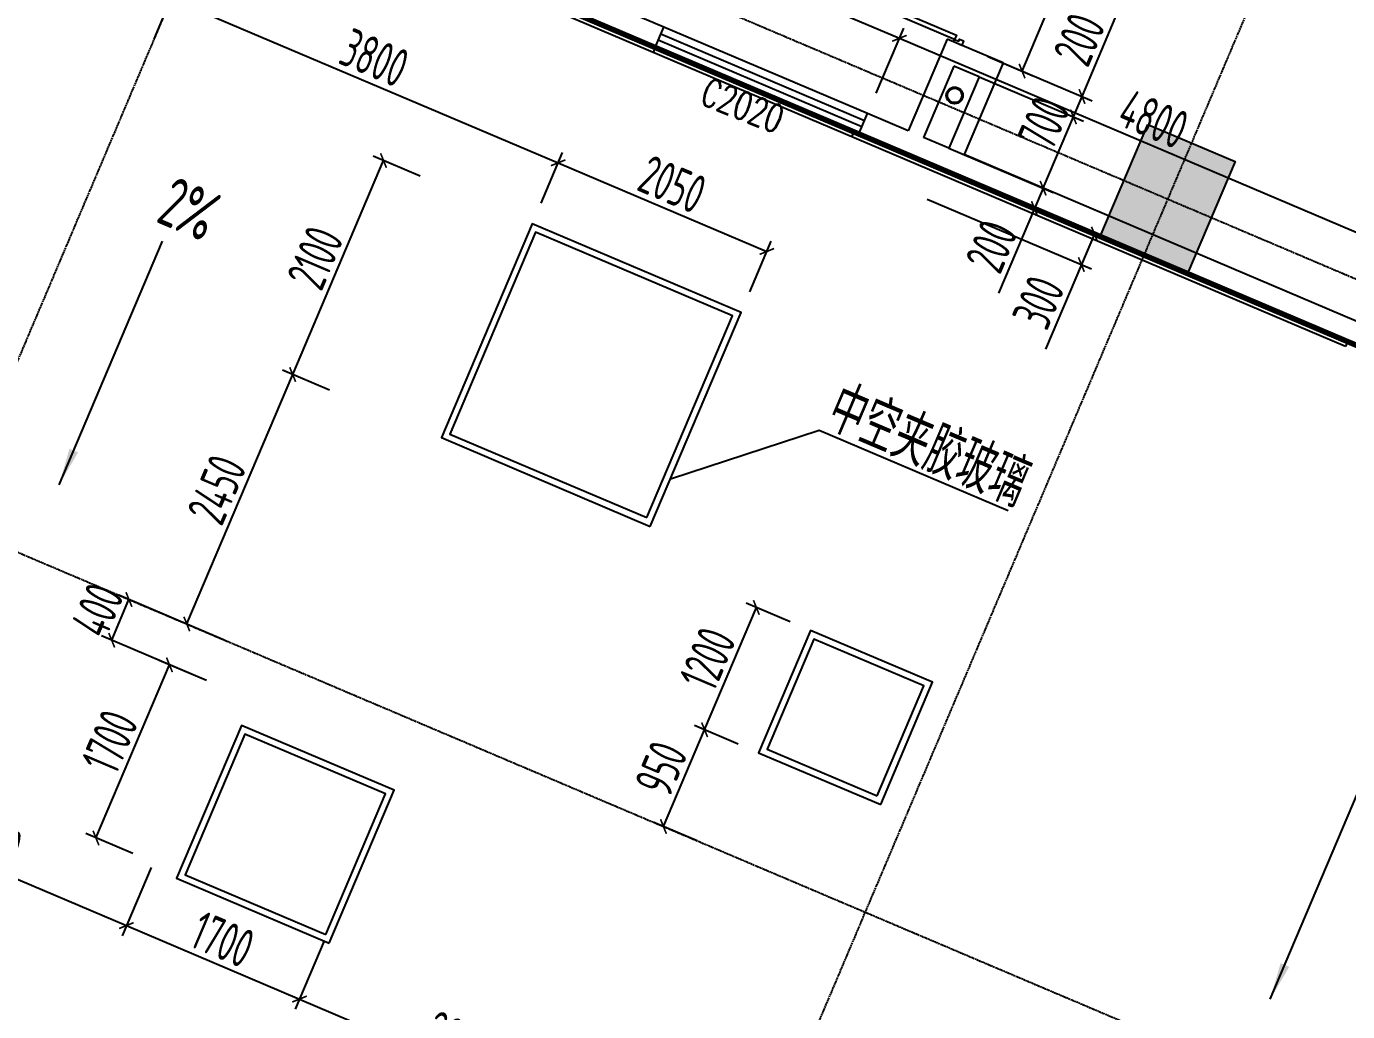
# Model space of a CAD drawing. Extents: x 11778731 to 12007717, y -6694179 to -6363962.
# Drawn here: x 11957767 to 11969711, y -6451864 to -6442963 of the extents above; entities that cross this region are included whole.
import ezdxf
from ezdxf.enums import TextEntityAlignment as Align
from ezdxf.xclip import XClip

# ---------------------------------------------------------------- set-up
doc = ezdxf.new("R2010")
doc.units = 0
doc.header["$LTSCALE"] = 10
doc.header["$MEASUREMENT"] = 0
doc.header["$XCLIPFRAME"] = 0
doc.linetypes.add('A3-RG-axis-100$0$CENTER', pattern=[2, 1.25, -0.25, 0.25, -0.25])
doc.linetypes.add('A3-RI-3F$0$DASH', pattern=[0.35, 0.25, -0.1])
for name, color, linetype in [('A3-RB-3F-100$0$A-DIMS-100', 1, 'Continuous'), ('A3-RG-axis-100$0$A-GRID', 1, 'A3-RG-axis-100$0$CENTER'), ('A3-RI-3F$0$A-DOOR', 32, 'Continuous'), ('A3-RI-3F$0$A-FLOR', 2, 'Continuous'), ('A3-RI-3F$0$A-GLAZ', 140, 'Continuous'), ('A3-RI-3F$0$A-WALL', 7, 'Continuous'), ('A3-RI-3F$0$A-WALL-FINI', 95, 'Continuous'), ('A3-RM-3F$0$0P-1', 191, 'Continuous'), ('A3-RM-3F$0$0P-FE-FH-V', 141, 'Continuous'), ('A3-RS-1F$0$A-HATH-GRAY', 8, 'Continuous'), ('A3-RS-1F$0$A-WALL', 7, 'Continuous'), ('A3-SYMB-3F-100$0$A-SYMB', 4, 'Continuous'), ('A3-SYMB-3F-100$0$A-SYMB-AREA', 4, 'Continuous'), ('A3-SYMB-3F-100$0$A-SYMB-DOOR', 3, 'Continuous'), ('A3-SYMB-3F-100$0$A-SYMB-DOOR1', 3, 'Continuous'), ('A3-SYMB-3F-100$0$A-SYMB-DOOR2', 3, 'Continuous'), ('A3-SYMB-3F-100$0$A-SYMB-DOOR3', 3, 'Continuous'), ('A3-SYMB-3F-100$0$A-SYMB-NAME', 4, 'Continuous'), ('A3-SYMB-3F-100$0$A-SYMB-NAME-E', 4, 'Continuous'), ('A3-SYMB-3F-100$0$A-SYMB-STRS', 1, 'Continuous')]:
    doc.layers.add(name, color=color, linetype=linetype)
doc.styles.add('A3-RB-3F-100$0$XD2008', font='xd-hzs.shx', dxfattribs={"width": 0.7, "bigfont": 'xd-hztxt.shx'})
doc.styles.add('A3-SYMB-3F-100$0$ECADI', font='hzs.shx', dxfattribs={"width": 0.7, "bigfont": 'hztxt.shx'})
doc.styles.add('A3-SYMB-3F-100$0$ECADI-TXT', font='simplex.shx', dxfattribs={"bigfont": 'hztxt.shx'})
doc.dimstyles.new('A3-RB-3F-100$0$XD100$0', dxfattribs={"dimscale": 100, "dimtxt": 3.5, "dimasz": 1, "dimexe": 1, "dimexo": 2, "dimgap": 0.5, "dimtad": 1, "dimdec": 0, "dimdsep": 46, "dimtxsty": 'A3-RB-3F-100$0$XD2008', "dimblk1": 'A3-RB-3F-100$0$_ARCHTICK', "dimblk2": 'A3-RB-3F-100$0$_ARCHTICK', "dimsah": 1, "dimcen": 2.5, "dimclrt": 4, "dimaunit": 1, "dimadec": 0, "dimazin": 0, "dimtfac": 1, "dimtdec": 0, "dimtix": 1, "dimtmove": 0, "dimatfit": 3, "dimfxl": 0, "dimtolj": 1, "dimtzin": 0, "dimarcsym": 0})

# ---------------------------------------------------------------- blocks, each defined once
blk = doc.blocks.new('A3-RI-3F$0$J-双扇门-1500')
for points in [[(25, 80), (25, 805), (65, 805), (65, 80)], [(1475, 80), (1475, 805), (1435, 805), (1435, 80)], [(0, 80), (25, 80), (25, 40), (45, 40), (45, 0), (0, 0)], [(1500, 80), (1475, 80), (1475, 40), (1455, 40), (1455, 0), (1500, 0)]]:
    blk.add_lwpolyline(points, close=True)
for centre, start, end in [((25, 80), 0, 90), ((1475, 80), 90, 180)]:
    blk.add_arc(centre, 725, start, end)
blk = doc.blocks.new('A3-RI-3F')
at = {"layer": 'A3-RI-3F$0$A-FLOR', "linetype": 'A3-RI-3F$0$DASH', "const_width": 50}
blk.add_lwpolyline([(11922838, -6425914), (11977075, -6448936), (11985124, -6429973), (11974262, -6425363), (11988322, -6392239), (11978237, -6391711), (11978174, -6391908), (11943983, -6380798), (11944558, -6379029), (11938186, -6376959), (11937611, -6378728), (11907835, -6369053)], dxfattribs=at)
at = {"layer": 'A3-RI-3F$0$A-GLAZ'}
for p, q in [((11965343, -6443815), (11963502, -6443033)), ((11965370, -6443750), (11963529, -6442969)), ((11965292, -6443934), (11963451, -6443153)), ((11965320, -6443870), (11963479, -6443088))]:
    blk.add_line(p, q, dxfattribs=at)
for points in [[(11963407, -6447480), (11964228, -6445547), (11962338, -6444745), (11961518, -6446678)], [(11963375, -6447401), (11964149, -6445578), (11962370, -6444823), (11961596, -6446646)], [(11965490, -6449994), (11965959, -6448889), (11964855, -6448420), (11964386, -6449525)], [(11965459, -6449915), (11965880, -6448921), (11964886, -6448499), (11964464, -6449493)], [(11960505, -6451245), (11961091, -6449864), (11959710, -6449278), (11959124, -6450659)], [(11960473, -6451167), (11961012, -6449896), (11959742, -6449357), (11959203, -6450627)]]:
    blk.add_lwpolyline(points, close=True, dxfattribs=at)
at = {"layer": 'A3-RI-3F$0$A-WALL'}
for p, q in [((11963529, -6442969), (11962609, -6442578)), ((11963451, -6443153), (11962531, -6442762)), ((11963451, -6443153), (11963529, -6442969)), ((11966090, -6443078), (11965738, -6443907)), ((11966596, -6443293), (11966090, -6443078)), ((11966596, -6443293), (11966245, -6444121)), ((11966150, -6443321), (11965877, -6443965)), ((11966380, -6443418), (11966107, -6444063)), ((11966380, -6443418), (11966150, -6443321)), ((11965292, -6443934), (11965370, -6443750)), ((11965738, -6443907), (11965370, -6443750)), ((11969711, -6445810), (11965292, -6443934)), ((11966107, -6444063), (11965877, -6443965)), ((11969789, -6445626), (11966245, -6444121))]:
    blk.add_line(p, q, dxfattribs=at)
at = {"layer": 'A3-RI-3F$0$A-WALL-FINI'}
for p, q in [((11969691, -6445856), (11962511, -6442808)), ((11963451, -6443153), (11963432, -6443199)), ((11965246, -6443915), (11965227, -6443961)), ((11969711, -6445810), (11969691, -6445856))]:
    blk.add_line(p, q, dxfattribs=at)
at = {"layer": 'A3-RI-3F$0$A-DOOR', "rotation": 66.99931284592977}
blk.add_blockref('A3-RI-3F$0$J-双扇门-1500', (11966222, -6443134), dxfattribs=at)
blk = doc.blocks.new('A3-RG-axis-100')
at = {"layer": 'A3-RG-axis-100$0$A-GRID'}
for p, q in [((11906272, -6418284.3), (11985933, -6452098.3)), ((11979102.4, -6418565.4), (11947827.8, -6492243.7)), ((11905882.4, -6425723.4), (11983197.9, -6458541.9)), ((11966051.6, -6426277.4), (11939543.3, -6488727.1))]:
    blk.add_line(p, q, dxfattribs=at)
blk = doc.blocks.new('A3-SYMB-3F-100$0$ECADI-TAG-ROOM')
at = {"layer": 'A3-SYMB-3F-100$0$A-SYMB-AREA', "style": 'A3-SYMB-3F-100$0$ECADI', "width": 0.7}
blk.add_attdef('340M2', text='', height=2.5, dxfattribs=at).set_placement((7.17, -1.75), align=Align.MIDDLE_LEFT)
at = {"layer": 'A3-SYMB-3F-100$0$A-SYMB-NAME', "style": 'A3-SYMB-3F-100$0$ECADI', "width": 0.7}
blk.add_attdef('CHINESENAME', (-5.13, 0.09), '', height=4.5, dxfattribs=at)
at = {"layer": 'A3-SYMB-3F-100$0$A-SYMB-NAME-E', "style": 'A3-SYMB-3F-100$0$ECADI', "width": 0.7}
for tag, p in [('ENGLISHHIGH', (-5.13, 8.04)), ('ENGLISHLOW', (-5.13, 4.84))]:
    blk.add_attdef(tag, p, '', height=2.5, dxfattribs=at)
blk = doc.blocks.new('A3-SYMB-3F-100$0$ECADI-TAG-DOOR')
at = {"layer": 'A3-SYMB-3F-100$0$A-SYMB-DOOR', "style": 'A3-SYMB-3F-100$0$ECADI-TXT', "width": 0.7}
for tag, p in [('门窗主编号1', (-6.41, 7.26)), ('门窗主编号2', (2.08, 7.26))]:
    blk.add_attdef(tag, p, '', height=2.5, dxfattribs=at)
at = {"layer": 'A3-SYMB-3F-100$0$A-SYMB-DOOR', "style": 'A3-SYMB-3F-100$0$ECADI-TXT', "width": 0.7, "flags": 1}
for tag, p in [('洞口尺寸(宽X高)', (-6.42, 1.62)), ('备注', (-6.39, -1.21))]:
    blk.add_attdef(tag, p, '', height=2.5, dxfattribs=at)
at = {"layer": 'A3-SYMB-3F-100$0$A-SYMB-DOOR1', "style": 'A3-SYMB-3F-100$0$ECADI-TXT', "width": 0.7}
blk.add_attdef('门窗辅编号1', (-6.41, 4.41), '', height=2.5, dxfattribs=at)
at = {"layer": 'A3-SYMB-3F-100$0$A-SYMB-DOOR2', "style": 'A3-SYMB-3F-100$0$ECADI-TXT', "width": 0.7}
blk.add_attdef('门窗辅编号2', (-2.86, 4.41), '', height=2.5, dxfattribs=at)
at = {"layer": 'A3-SYMB-3F-100$0$A-SYMB-DOOR3', "style": 'A3-SYMB-3F-100$0$ECADI-TXT', "width": 0.7}
blk.add_attdef('门窗辅编号3', (2.32, 4.41), '', height=2.5, dxfattribs=at)
blk = doc.blocks.new('A3-SYMB-3F-100')
at = {"layer": 'A3-SYMB-3F-100$0$A-SYMB'}
blk.add_lwpolyline([(11963589, -6447051), (11964933, -6446611), (11966642, -6447336)], dxfattribs=at)
at = {"layer": 'A3-SYMB-3F-100$0$A-SYMB-STRS'}
for p, q in [((11958062, -6447105), (11958996, -6444904)), ((11969011, -6451753), (11969946, -6449552))]:
    blk.add_line(p, q, dxfattribs=at)
at = {"layer": 'A3-SYMB-3F-100$0$A-SYMB-STRS', "extrusion": (1.26502e-09, -6.64634e-09, -1)}
for points in [[(-11958234, -6446812, 0), (-11958156, -6446779, 0), (-11958062, -6447105, 0)], [(-11969183, -6451460, 0), (-11969105, -6451427, 0), (-11969011, -6451753, 0)]]:
    blk.add_solid(points, dxfattribs=at)
at = {"layer": 'A3-SYMB-3F-100$0$A-SYMB'}
ref = blk.add_blockref('A3-SYMB-3F-100$0$ECADI-TAG-ROOM', (11959890, -6445142), dxfattribs=dict(at, xscale=-99.99999999989045, yscale=100.0000000001164, rotation=337.0000000000113))
ref.add_attrib('CHINESENAME', '2%', (11958926, -6444724), dxfattribs={"height": 450, "rotation": 337, "style": 'A3-SYMB-3F-100$0$ECADI', "width": 0.7})
ref = blk.add_blockref('A3-SYMB-3F-100$0$ECADI-TAG-ROOM', (11965527, -6446759), dxfattribs=dict(at, xscale=99.99999999989046, yscale=100.0000000001164, rotation=337))
ref.add_attrib('CHINESENAME', '中空夹胶玻璃', (11964968, -6446589), dxfattribs={"height": 450, "rotation": 337, "style": 'A3-SYMB-3F-100$0$ECADI', "width": 0.7})
at = {"layer": 'A3-SYMB-3F-100$0$A-SYMB-DOOR1'}
ref = blk.add_blockref('A3-SYMB-3F-100$0$ECADI-TAG-DOOR', (11964495, -6444694), dxfattribs=dict(at, xscale=99.99999999997297, yscale=100.0000000000001, zscale=100, rotation=338.4574612642012))
ref.add_attrib('门窗主编号1', 'C2020', dxfattribs={"height": 250, "rotation": 338.4575, "style": 'A3-SYMB-3F-100$0$ECADI-TXT', "width": 0.7}).set_placement((11964549, -6443932), align=Align.RIGHT)
blk = doc.blocks.new('A3-RB-3F-100$0$_ARCHTICK')
at = {"color": 0, "linetype": 'ByBlock', "const_width": 0.15}
blk.add_lwpolyline([(-0.5, -0.5), (0.5, 0.5)], dxfattribs=at)
blk = doc.blocks.new('*D1263')
at = {"layer": 'A3-RB-3F-100$0$A-DIMS-100', "color": 0, "lineweight": -2}
for p, q in [((11965448, -6443566), (11965698, -6442978)), ((11965659, -6443070), (11970077, -6444946)), ((11969867, -6445442), (11970116, -6444854))]:
    blk.add_line(p, q, dxfattribs=at)
at = {"layer": 'A3-RB-3F-100$0$A-DIMS-100', "color": 0, "lineweight": -2, "xscale": 100, "yscale": 100, "zscale": 100}
for p, rotation in [((11965659, -6443070), 156.9999933366268), ((11970077, -6444946), 336.9999933366268)]:
    blk.add_blockref('A3-RB-3F-100$0$_ARCHTICK', p, dxfattribs=dict(at, rotation=rotation))
at = {"layer": 'A3-RB-3F-100$0$A-DIMS-100', "color": 4, "insert": (11967956, -6443801), "char_height": 350, "attachment_point": 5, "rotation": 337, "style": 'A3-RB-3F-100$0$XD2008'}
blk.add_mtext('\\A1;4800', dxfattribs=at)
blk = doc.blocks.new('*D1264')
at = {"layer": 'A3-RB-3F-100$0$A-DIMS-100', "color": 0, "lineweight": -2}
for p, q in [((11963607, -6442785), (11963857, -6442197)), ((11963818, -6442289), (11965659, -6443070)), ((11965448, -6443566), (11965698, -6442978))]:
    blk.add_line(p, q, dxfattribs=at)
at = {"layer": 'A3-RB-3F-100$0$A-DIMS-100', "color": 0, "lineweight": -2, "xscale": 100, "yscale": 100, "zscale": 100}
for p, rotation in [((11963818, -6442289), 156.9999933366454), ((11965659, -6443070), 336.9999933366454)]:
    blk.add_blockref('A3-RB-3F-100$0$_ARCHTICK', p, dxfattribs=dict(at, rotation=rotation))
at = {"layer": 'A3-RB-3F-100$0$A-DIMS-100', "color": 4, "insert": (11964826, -6442473), "char_height": 350, "attachment_point": 5, "rotation": 337, "style": 'A3-RB-3F-100$0$XD2008'}
blk.add_mtext('\\A1;2000', dxfattribs=at)
blk = doc.blocks.new('*D459')
at = {"layer": 'A3-RB-3F-100$0$A-DIMS-100', "color": 0, "lineweight": -2}
for p, q in [((11966029, -6444247), (11967514, -6444877)), ((11965911, -6444523), (11967397, -6445154)), ((11967422, -6444838), (11967304, -6445114)), ((11967304, -6445114), (11966980, -6445878))]:
    blk.add_line(p, q, dxfattribs=at)
at = {"layer": 'A3-RB-3F-100$0$A-DIMS-100', "color": 0, "lineweight": -2, "xscale": 100, "yscale": 100, "zscale": 100}
for p, rotation in [((11967422, -6444838), 66.99999999958942), ((11967304, -6445114), 246.9999999995894)]:
    blk.add_blockref('A3-RB-3F-100$0$_ARCHTICK', p, dxfattribs=dict(at, rotation=rotation))
at = {"layer": 'A3-RB-3F-100$0$A-DIMS-100', "color": 4, "insert": (11966916, -6445455), "char_height": 350, "attachment_point": 5, "rotation": 67, "style": 'A3-RB-3F-100$0$XD2008'}
blk.add_mtext('\\A1;300', dxfattribs=at)
blk = doc.blocks.new('*D460')
at = {"layer": 'A3-RB-3F-100$0$A-DIMS-100', "color": 0, "lineweight": -2}
for p, q in [((11966107, -6444063), (11967050, -6444463)), ((11966029, -6444247), (11966972, -6444647)), ((11966958, -6444424), (11966880, -6444608)), ((11966880, -6444608), (11966556, -6445372))]:
    blk.add_line(p, q, dxfattribs=at)
at = {"layer": 'A3-RB-3F-100$0$A-DIMS-100', "color": 0, "lineweight": -2, "xscale": 100, "yscale": 100, "zscale": 100}
for p, rotation in [((11966958, -6444424), 66.9999999991085), ((11966880, -6444608), 246.9999999991085)]:
    blk.add_blockref('A3-RB-3F-100$0$_ARCHTICK', p, dxfattribs=dict(at, rotation=rotation))
at = {"layer": 'A3-RB-3F-100$0$A-DIMS-100', "color": 4, "insert": (11966491, -6444949), "char_height": 350, "attachment_point": 5, "rotation": 67, "style": 'A3-RB-3F-100$0$XD2008'}
blk.add_mtext('\\A1;200', dxfattribs=at)
blk = doc.blocks.new('*D461')
at = {"layer": 'A3-RB-3F-100$0$A-DIMS-100', "color": 0, "lineweight": -2}
for p, q in [((11966380, -6443418), (11967324, -6443819)), ((11966958, -6444424), (11967232, -6443780)), ((11966107, -6444063), (11967050, -6444463))]:
    blk.add_line(p, q, dxfattribs=at)
at = {"layer": 'A3-RB-3F-100$0$A-DIMS-100', "color": 0, "lineweight": -2, "xscale": 100, "yscale": 100, "zscale": 100}
for p, rotation in [((11967232, -6443780), 66.99999999381146), ((11966958, -6444424), 246.9999999938115)]:
    blk.add_blockref('A3-RB-3F-100$0$_ARCHTICK', p, dxfattribs=dict(at, rotation=rotation))
at = {"layer": 'A3-RB-3F-100$0$A-DIMS-100', "color": 4, "insert": (11966964, -6443834), "char_height": 350, "attachment_point": 5, "rotation": 67, "style": 'A3-RB-3F-100$0$XD2008'}
blk.add_mtext('\\A1;700', dxfattribs=at)
blk = doc.blocks.new('*D462')
at = {"layer": 'A3-RB-3F-100$0$A-DIMS-100', "color": 0, "lineweight": -2}
for p, q in [((11967310, -6443596), (11967634, -6442832)), ((11966458, -6443234), (11967402, -6443635)), ((11966380, -6443418), (11967324, -6443819)), ((11967232, -6443780), (11967310, -6443596))]:
    blk.add_line(p, q, dxfattribs=at)
at = {"layer": 'A3-RB-3F-100$0$A-DIMS-100', "color": 0, "lineweight": -2, "xscale": 100, "yscale": 100, "zscale": 100}
for p, rotation in [((11967310, -6443596), 66.99999999914583), ((11967232, -6443780), 246.9999999991458)]:
    blk.add_blockref('A3-RB-3F-100$0$_ARCHTICK', p, dxfattribs=dict(at, rotation=rotation))
at = {"layer": 'A3-RB-3F-100$0$A-DIMS-100', "color": 4, "insert": (11967285, -6443080), "char_height": 350, "attachment_point": 5, "rotation": 67, "style": 'A3-RB-3F-100$0$XD2008'}
blk.add_mtext('\\A1;200', dxfattribs=at)
blk = doc.blocks.new('*D463')
at = {"layer": 'A3-RB-3F-100$0$A-DIMS-100', "color": 0, "lineweight": -2}
for p, q in [((11967044, -6441854), (11967446, -6442024)), ((11966768, -6443366), (11967354, -6441985)), ((11966458, -6443234), (11966860, -6443405))]:
    blk.add_line(p, q, dxfattribs=at)
at = {"layer": 'A3-RB-3F-100$0$A-DIMS-100', "color": 0, "lineweight": -2, "xscale": 100, "yscale": 100, "zscale": 100}
for p, rotation in [((11967354, -6441985), 66.9999999994734), ((11966768, -6443366), 246.9999999994734)]:
    blk.add_blockref('A3-RB-3F-100$0$_ARCHTICK', p, dxfattribs=dict(at, rotation=rotation))
at = {"layer": 'A3-RB-3F-100$0$A-DIMS-100', "color": 4, "insert": (11966854, -6442588), "char_height": 350, "attachment_point": 5, "rotation": 67, "style": 'A3-RB-3F-100$0$XD2008'}
blk.add_mtext('\\A1;1500', dxfattribs=at)
blk = doc.blocks.new('*D544')
at = {"layer": 'A3-RB-3F-100$0$A-DIMS-100', "color": 0, "lineweight": -2}
for p, q in [((11956225, -6449428), (11955962, -6450046)), ((11956001, -6449954), (11958671, -6451087)), ((11958894, -6450561), (11958632, -6451179))]:
    blk.add_line(p, q, dxfattribs=at)
at = {"layer": 'A3-RB-3F-100$0$A-DIMS-100', "color": 0, "lineweight": -2, "xscale": 100, "yscale": 100, "zscale": 100}
for p, rotation in [((11956001, -6449954), 156.9999999999052), ((11958671, -6451087), 336.9999999999052)]:
    blk.add_blockref('A3-RB-3F-100$0$_ARCHTICK', p, dxfattribs=dict(at, rotation=rotation))
at = {"layer": 'A3-RB-3F-100$0$A-DIMS-100', "color": 4, "insert": (11957424, -6450314), "char_height": 350, "attachment_point": 5, "rotation": 337, "style": 'A3-RB-3F-100$0$XD2008'}
blk.add_mtext('\\A1;2900', dxfattribs=at)
blk = doc.blocks.new('*D545')
at = {"layer": 'A3-RB-3F-100$0$A-DIMS-100', "color": 0, "lineweight": -2}
for p, q in [((11958894, -6450561), (11958632, -6451179)), ((11958671, -6451087), (11960236, -6451751)), ((11960459, -6451225), (11960197, -6451843))]:
    blk.add_line(p, q, dxfattribs=at)
at = {"layer": 'A3-RB-3F-100$0$A-DIMS-100', "color": 0, "lineweight": -2, "xscale": 100, "yscale": 100, "zscale": 100}
for p, rotation in [((11958671, -6451087), 156.9999999999015), ((11960236, -6451751), 336.9999999999015)]:
    blk.add_blockref('A3-RB-3F-100$0$_ARCHTICK', p, dxfattribs=dict(at, rotation=rotation))
at = {"layer": 'A3-RB-3F-100$0$A-DIMS-100', "color": 4, "insert": (11959541, -6451212), "char_height": 350, "attachment_point": 5, "rotation": 337, "style": 'A3-RB-3F-100$0$XD2008'}
blk.add_mtext('\\A1;1700', dxfattribs=at)
blk = doc.blocks.new('*D546')
at = {"layer": 'A3-RB-3F-100$0$A-DIMS-100', "color": 0, "lineweight": -2}
for p, q in [((11960459, -6451225), (11960197, -6451843)), ((11960236, -6451751), (11962951, -6452904)), ((11963175, -6452378), (11962912, -6452996))]:
    blk.add_line(p, q, dxfattribs=at)
at = {"layer": 'A3-RB-3F-100$0$A-DIMS-100', "color": 0, "lineweight": -2, "xscale": 100, "yscale": 100, "zscale": 100}
for p, rotation in [((11960236, -6451751), 156.9999999999001), ((11962951, -6452904), 336.9999999999001)]:
    blk.add_blockref('A3-RB-3F-100$0$_ARCHTICK', p, dxfattribs=dict(at, rotation=rotation))
at = {"layer": 'A3-RB-3F-100$0$A-DIMS-100', "color": 4, "insert": (11961681, -6452121), "char_height": 350, "attachment_point": 5, "rotation": 337, "style": 'A3-RB-3F-100$0$XD2008'}
blk.add_mtext('\\A1;2950', dxfattribs=at)
blk = doc.blocks.new('*D567')
at = {"layer": 'A3-RB-3F-100$0$A-DIMS-100', "color": 0, "lineweight": -2}
for p, q in [((11955745, -6441729), (11955939, -6441270)), ((11955900, -6441362), (11959076, -6442710)), ((11958921, -6443077), (11959115, -6442618))]:
    blk.add_line(p, q, dxfattribs=at)
at = {"layer": 'A3-RB-3F-100$0$A-DIMS-100', "color": 0, "lineweight": -2, "xscale": 100, "yscale": 100, "zscale": 100}
for p, rotation in [((11955900, -6441362), 156.9999999999565), ((11959076, -6442710), 336.9999999999565)]:
    blk.add_blockref('A3-RB-3F-100$0$_ARCHTICK', p, dxfattribs=dict(at, rotation=rotation))
at = {"layer": 'A3-RB-3F-100$0$A-DIMS-100', "color": 4, "insert": (11957576, -6441829), "char_height": 350, "attachment_point": 5, "rotation": 337, "style": 'A3-RB-3F-100$0$XD2008'}
blk.add_mtext('\\A1;3450', dxfattribs=at)
blk = doc.blocks.new('*D568')
at = {"layer": 'A3-RB-3F-100$0$A-DIMS-100', "color": 0, "lineweight": -2}
for p, q in [((11958921, -6443077), (11959115, -6442618)), ((11959076, -6442710), (11962574, -6444195)), ((11962419, -6444561), (11962613, -6444103))]:
    blk.add_line(p, q, dxfattribs=at)
at = {"layer": 'A3-RB-3F-100$0$A-DIMS-100', "color": 0, "lineweight": -2, "xscale": 100, "yscale": 100, "zscale": 100}
for p, rotation in [((11959076, -6442710), 156.9999999999654), ((11962574, -6444195), 336.9999999999654)]:
    blk.add_blockref('A3-RB-3F-100$0$_ARCHTICK', p, dxfattribs=dict(at, rotation=rotation))
at = {"layer": 'A3-RB-3F-100$0$A-DIMS-100', "color": 4, "insert": (11960913, -6443246), "char_height": 350, "attachment_point": 5, "rotation": 337, "style": 'A3-RB-3F-100$0$XD2008'}
blk.add_mtext('\\A1;3800', dxfattribs=at)
blk = doc.blocks.new('*D569')
at = {"layer": 'A3-RB-3F-100$0$A-DIMS-100', "color": 0, "lineweight": -2}
for p, q in [((11962419, -6444561), (11962613, -6444103)), ((11962574, -6444195), (11964461, -6444996)), ((11964306, -6445362), (11964500, -6444904))]:
    blk.add_line(p, q, dxfattribs=at)
at = {"layer": 'A3-RB-3F-100$0$A-DIMS-100', "color": 0, "lineweight": -2, "xscale": 100, "yscale": 100, "zscale": 100}
for p, rotation in [((11962574, -6444195), 156.9999999999655), ((11964461, -6444996), 336.9999999999656)]:
    blk.add_blockref('A3-RB-3F-100$0$_ARCHTICK', p, dxfattribs=dict(at, rotation=rotation))
at = {"layer": 'A3-RB-3F-100$0$A-DIMS-100', "color": 4, "insert": (11963606, -6444389), "char_height": 350, "attachment_point": 5, "rotation": 337, "style": 'A3-RB-3F-100$0$XD2008'}
blk.add_mtext('\\A1;2050', dxfattribs=at)
blk = doc.blocks.new('*D586')
at = {"layer": 'A3-RB-3F-100$0$A-DIMS-100', "color": 0, "lineweight": -2}
for p, q in [((11958396, -6450296), (11959060, -6448731)), ((11959394, -6448872), (11958968, -6448692)), ((11958729, -6450437), (11958304, -6450256))]:
    blk.add_line(p, q, dxfattribs=at)
at = {"layer": 'A3-RB-3F-100$0$A-DIMS-100', "color": 0, "lineweight": -2, "xscale": 100, "yscale": 100, "zscale": 100}
for p, rotation in [((11959060, -6448731), 66.9999999999217), ((11958396, -6450296), 246.9999999999217)]:
    blk.add_blockref('A3-RB-3F-100$0$_ARCHTICK', p, dxfattribs=dict(at, rotation=rotation))
at = {"layer": 'A3-RB-3F-100$0$A-DIMS-100', "color": 4, "insert": (11958521, -6449425), "char_height": 350, "attachment_point": 5, "rotation": 67, "style": 'A3-RB-3F-100$0$XD2008'}
blk.add_mtext('\\A1;1700', dxfattribs=at)
blk = doc.blocks.new('*D587')
at = {"layer": 'A3-RB-3F-100$0$A-DIMS-100', "color": 0, "lineweight": -2}
for p, q in [((11958538, -6448509), (11958694, -6448141)), ((11959550, -6448504), (11958602, -6448102)), ((11959394, -6448872), (11958446, -6448470))]:
    blk.add_line(p, q, dxfattribs=at)
at = {"layer": 'A3-RB-3F-100$0$A-DIMS-100', "color": 0, "lineweight": -2, "xscale": 100, "yscale": 100, "zscale": 100}
for p, rotation in [((11958694, -6448141), 67.00000000000222), ((11958538, -6448509), 247.0000000000022)]:
    blk.add_blockref('A3-RB-3F-100$0$_ARCHTICK', p, dxfattribs=dict(at, rotation=rotation))
at = {"layer": 'A3-RB-3F-100$0$A-DIMS-100', "color": 4, "insert": (11958409, -6448237), "char_height": 350, "attachment_point": 5, "rotation": 67, "style": 'A3-RB-3F-100$0$XD2008'}
blk.add_mtext('\\A1;400', dxfattribs=at)
blk = doc.blocks.new('*D588')
at = {"layer": 'A3-RB-3F-100$0$A-DIMS-100', "color": 0, "lineweight": -2}
for p, q in [((11959217, -6448362), (11960174, -6446108)), ((11960507, -6446249), (11960082, -6446068)), ((11959550, -6448504), (11959125, -6448323))]:
    blk.add_line(p, q, dxfattribs=at)
at = {"layer": 'A3-RB-3F-100$0$A-DIMS-100', "color": 0, "lineweight": -2, "xscale": 100, "yscale": 100, "zscale": 100}
for p, rotation in [((11960174, -6446108), 66.99999999990506), ((11959217, -6448362), 246.999999999905)]:
    blk.add_blockref('A3-RB-3F-100$0$_ARCHTICK', p, dxfattribs=dict(at, rotation=rotation))
at = {"layer": 'A3-RB-3F-100$0$A-DIMS-100', "color": 4, "insert": (11959488, -6447147), "char_height": 350, "attachment_point": 5, "rotation": 67, "style": 'A3-RB-3F-100$0$XD2008'}
blk.add_mtext('\\A1;2450', dxfattribs=at)
blk = doc.blocks.new('*D589')
at = {"layer": 'A3-RB-3F-100$0$A-DIMS-100', "color": 0, "lineweight": -2}
for p, q in [((11961328, -6444316), (11960903, -6444135)), ((11960174, -6446108), (11960995, -6444174)), ((11960507, -6446249), (11960082, -6446068))]:
    blk.add_line(p, q, dxfattribs=at)
at = {"layer": 'A3-RB-3F-100$0$A-DIMS-100', "color": 0, "lineweight": -2, "xscale": 100, "yscale": 100, "zscale": 100}
for p, rotation in [((11960995, -6444174), 66.99999999993588), ((11960174, -6446108), 246.9999999999359)]:
    blk.add_blockref('A3-RB-3F-100$0$_ARCHTICK', p, dxfattribs=dict(at, rotation=rotation))
at = {"layer": 'A3-RB-3F-100$0$A-DIMS-100', "color": 4, "insert": (11960377, -6445053), "char_height": 350, "attachment_point": 5, "rotation": 67, "style": 'A3-RB-3F-100$0$XD2008'}
blk.add_mtext('\\A1;2100', dxfattribs=at)
blk = doc.blocks.new('*D590')
at = {"layer": 'A3-RB-3F-100$0$A-DIMS-100', "color": 0, "lineweight": -2}
for p, q in [((11964202, -6449447), (11963806, -6449279)), ((11963526, -6450192), (11963898, -6449318)), ((11963831, -6450321), (11963434, -6450153))]:
    blk.add_line(p, q, dxfattribs=at)
at = {"layer": 'A3-RB-3F-100$0$A-DIMS-100', "color": 0, "lineweight": -2, "xscale": 100, "yscale": 100, "zscale": 100}
for p, rotation in [((11963898, -6449318), 66.99999999998518), ((11963526, -6450192), 246.9999999999852)]:
    blk.add_blockref('A3-RB-3F-100$0$_ARCHTICK', p, dxfattribs=dict(at, rotation=rotation))
at = {"layer": 'A3-RB-3F-100$0$A-DIMS-100', "color": 4, "insert": (11963505, -6449667), "char_height": 350, "attachment_point": 5, "rotation": 67, "style": 'A3-RB-3F-100$0$XD2008'}
blk.add_mtext('\\A1;950', dxfattribs=at)
blk = doc.blocks.new('*D591')
at = {"layer": 'A3-RB-3F-100$0$A-DIMS-100', "color": 0, "lineweight": -2}
for p, q in [((11964670, -6448342), (11964274, -6448174)), ((11963898, -6449318), (11964366, -6448213)), ((11964202, -6449447), (11963806, -6449279))]:
    blk.add_line(p, q, dxfattribs=at)
at = {"layer": 'A3-RB-3F-100$0$A-DIMS-100', "color": 0, "lineweight": -2, "xscale": 100, "yscale": 100, "zscale": 100}
for p, rotation in [((11964366, -6448213), 66.99999999997951), ((11963898, -6449318), 246.9999999999795)]:
    blk.add_blockref('A3-RB-3F-100$0$_ARCHTICK', p, dxfattribs=dict(at, rotation=rotation))
at = {"layer": 'A3-RB-3F-100$0$A-DIMS-100', "color": 4, "insert": (11963925, -6448677), "char_height": 350, "attachment_point": 5, "rotation": 67, "style": 'A3-RB-3F-100$0$XD2008'}
blk.add_mtext('\\A1;1200', dxfattribs=at)
blk = doc.blocks.new('A3-RS-1F')
at = {"layer": 'A3-RS-1F$0$A-HATH-GRAY'}
blk.add_hatch(color=256, dxfattribs=at).paths.add_polyline_path([(11968695, -6444184), (11967904, -6443848), (11967474, -6444860), (11968265, -6445196)])
at = {"layer": 'A3-RS-1F$0$A-WALL'}
blk.add_lwpolyline([(11967904, -6443848), (11968695, -6444184), (11968265, -6445196), (11967474, -6444860)], close=True, dxfattribs=at)
blk = doc.blocks.new('A3-RM-3F$0$DFA')
at = {"layer": 'A3-RM-3F$0$0P-FE-FH-V'}
for radius in [75, 65]:
    blk.add_circle((0, 0), radius, dxfattribs=at)
blk = doc.blocks.new('A3-RM-3F')
at = {"layer": 'A3-RM-3F$0$0P-1'}
blk.add_blockref('A3-RM-3F$0$DFA', (11966158, -6443586), dxfattribs=at)
blk = doc.blocks.new('A3-RB-3F-100')
at = {"layer": 'A3-RB-3F-100$0$A-DIMS-100'}
for p1, p2, distance, picture, middle in [((11955666.7, -6441912.6), (11958842.6, -6443260.7), 597.8, '*D567', (11957576.2, -6441829.3)), ((11966274.2, -6443156.2), (11966860.3, -6441775.4), -536.7, '*D463', (11966854.3, -6442587.6)), ((11963529.3, -6442968.8), (11965370.4, -6443750.3), 738.6, '*D1264', (11964826.4, -6442472.5)), ((11958842.6, -6443260.7), (11962340.5, -6444745.5), 597.8, '*D568', (11960913.1, -6443245.7)), ((11965370.4, -6443750.3), (11969788.8, -6445625.8), 738.6, '*D1263', (11967956.1, -6443801)), ((11962340.5, -6444745.5), (11964227.6, -6445546.5), 597.8, '*D569', (11963605.6, -6444388.6)), ((11960691.3, -6446327.1), (11961511.9, -6444393.8), 562, '*D589', (11960377.1, -6445052.9)), ((11959734.1, -6448582.1), (11960691.3, -6446327.1), 562, '*D588', (11959488.2, -6447147.1)), ((11964385.7, -6449524.9), (11964854.6, -6448420.3), 530.3, '*D591', (11963924.9, -6448677.4)), ((11958913.6, -6450515.2), (11959577.8, -6448950.3), 562, '*D586', (11958521.2, -6449425.2)), ((11956302.9, -6449244), (11958972.2, -6450377.1), -771.4, '*D544', (11957424, -6450313.5)), ((11964014.6, -6450399.1), (11964385.7, -6449524.9), 530.3, '*D590', (11963504.9, -6449666.8)), ((11958972.2, -6450377.1), (11960537, -6451041.3), -771.4, '*D545', (11959541.1, -6451212.2)), ((11960537, -6451041.3), (11963252.7, -6452194), -771.4, '*D546', (11961681.3, -6452120.7))]:
    dim = blk.add_aligned_dim(p1=p1, p2=p2, distance=distance, dimstyle='A3-RB-3F-100$0$XD100$0', dxfattribs=at)
    dim.commit()
    dim.dimension.update_dxf_attribs({"geometry": picture, "text_midpoint": middle})
for base, p1, p2, picture, middle in [((11967310, -6443595.8), (11966196.1, -6443340.3), (11966274.2, -6443156.2), '*D462', (11967491.7, -6443167.8)), ((11967231.8, -6443779.9), (11965922.6, -6443984.7), (11966196.1, -6443340.3), '*D461', (11967171.6, -6443921.9)), ((11966958.3, -6444424.3), (11965844.4, -6444168.8), (11965922.6, -6443984.7), '*D460', (11966698.5, -6445036.4)), ((11967421.7, -6444838.3), (11965727.2, -6444444.9), (11965844.4, -6444168.8), '*D459', (11967122.8, -6445542.5)), ((11958694.4, -6448140.7), (11959577.8, -6448950.3), (11959734.1, -6448582.1), '*D587', (11958616.2, -6448324.9))]:
    dim = blk.add_linear_dim(base=base, p1=p1, p2=p2, angle=67, dimstyle='A3-RB-3F-100$0$XD100$0', dxfattribs=at)
    dim.commit()
    dim.dimension.update_dxf_attribs({"geometry": picture, "text_midpoint": middle, "dimtype": 129})

msp = doc.modelspace()

# ---------------------------------------------------------------- block references
for name in ['A3-RG-axis-100', 'A3-RB-3F-100', 'A3-RI-3F', 'A3-RI-3F', 'A3-RI-3F', 'A3-SYMB-3F-100', 'A3-SYMB-3F-100', 'A3-RM-3F']:
    msp.add_blockref(name, (0, 0))
ref = msp.add_blockref('A3-RS-1F', (0, 0))
XClip(ref).set_block_clipping_path([(11880575.4595815204, -6415096.270357037), (11910249.6177904997, -6426601.7009763205), (11922841.9025027994, -6430599.4828046197), (11977834.5324543808, -6451371.0095163761), (12008409.3102089595, -6381594.5835881606), (11890394.8696729206, -6356927.6296852781), (11884882.5177205391, -6396620.1386088813)])

doc.saveas('drawing.dxf')
